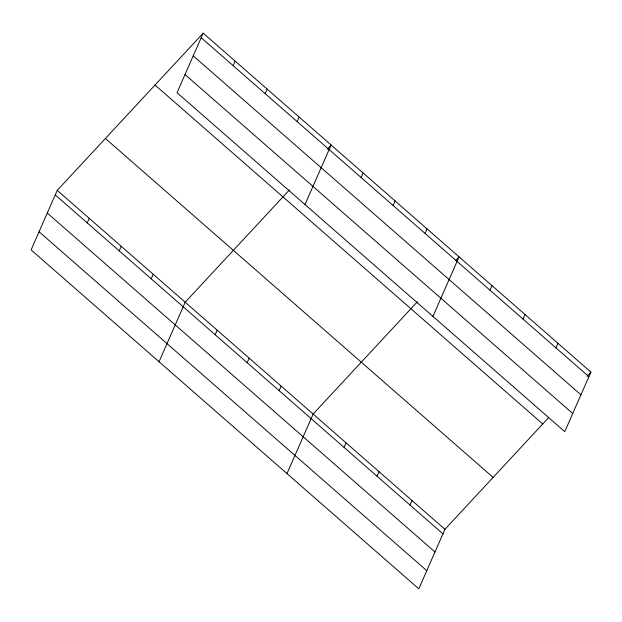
<?xml version="1.0" encoding="UTF-8"?>
<svg xmlns="http://www.w3.org/2000/svg" width="622" height="622" viewBox="0 0 622 622"><rect width="100%" height="100%" fill="white"/><g stroke="black" fill="none" stroke-linecap="round" stroke-linejoin="round"><path stroke-width="0.93" d="M203.184 33.16L177.045 92.701L564.76 431.645L590.9 372.104L203.184 33.16L57.24 190.355L31.1 249.896L418.816 588.84L444.955 529.299L548.596 417.665M87.22 222.878L89.226 218.314M119.214 250.837L121.212 246.281M233.172 65.683L235.17 61.119M151.2 278.804L153.199 274.24M265.159 93.642L267.157 89.086M159.045 361.747L185.185 302.206L289.479 189.873M297.145 121.609L299.143 117.045M215.173 334.729L217.171 330.165M304.99 204.552L331.129 145.012L327.226 149.218M247.159 362.688L249.158 358.132M361.118 177.534L363.116 172.97M279.146 390.655L281.144 386.091M393.104 205.493L395.102 200.937M286.991 473.599L313.13 414.058L417.424 301.724M425.09 233.46L427.089 228.896M344.083 447.428L346.089 442.864M432.935 316.404L459.075 256.863L455.825 260.369M377.041 476.234L379.047 471.678M490.027 290.233L492.033 285.669M409.999 505.048L411.997 500.485M522.985 319.039L524.991 314.483M555.944 347.853L557.942 343.29M586.997 376.31L590.9 372.104M201.178 37.717L588.902 376.66M193.217 55.863L580.932 394.807M185.014 74.554L572.73 413.498M155.018 85.035L542.742 423.979M105.398 138.481L493.114 477.424M57.24 190.355L444.955 529.299M55.234 194.911L442.957 533.855M47.272 213.058L434.988 552.002M39.062 231.757L426.785 570.693"/></g></svg>
